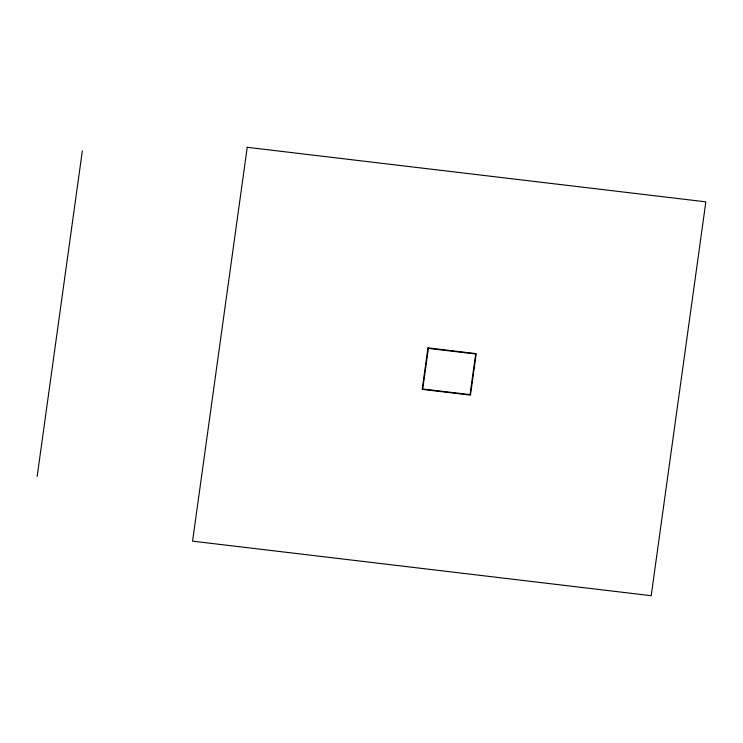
<?xml version="1.0" encoding="UTF-8"?>
<svg xmlns="http://www.w3.org/2000/svg" width="743" height="743" viewBox="0 0 743 743"><rect width="100%" height="100%" fill="white"/><g stroke="black" fill="none" stroke-linecap="round" stroke-linejoin="round"><path stroke-width="1.11" d="M37.15 476.486L82.343 150.866M247.224 147.3L192.567 541.155L651.193 595.7L705.85 201.845L247.224 147.3M427.949 347.9L422.191 389.36L470.468 395.1L476.226 353.64L427.949 347.9M428.377 348.374L422.739 388.998L470.05 394.626L475.687 354.002L428.377 348.374"/></g></svg>
